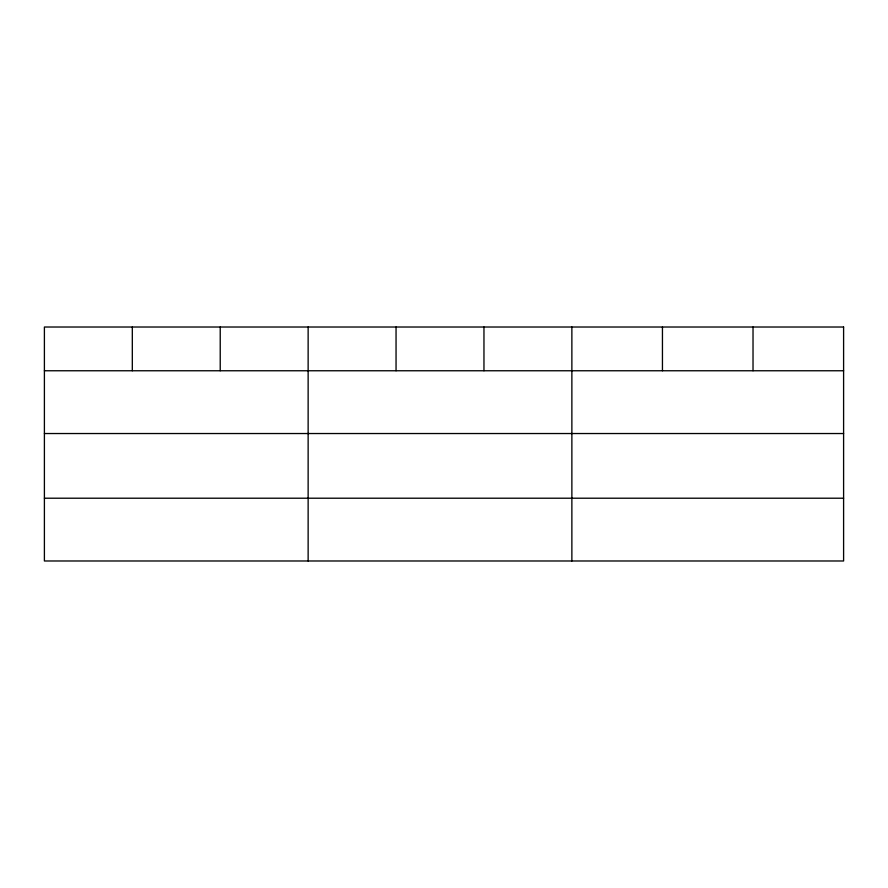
<?xml version="1.0" encoding="UTF-8"?>
<svg xmlns="http://www.w3.org/2000/svg" width="888" height="888" viewBox="0 0 888 888"><rect width="100%" height="100%" fill="white"/><g stroke="black" fill="none" stroke-linecap="round" stroke-linejoin="round"><path stroke-width="1.33" d="M44.4 370.762L843.6 370.762M44.4 433.533L843.6 433.533M44.4 498.212L843.6 498.212M753.024 327.017L753.024 370.762M662.448 327.017L662.448 370.762M571.872 327.017L571.872 560.983M483.96 327.017L483.96 370.762M396.048 327.017L396.048 370.762M308.136 327.017L308.136 560.983M220.224 327.017L220.224 370.762M132.312 327.017L132.312 370.762M843.6 327.017L44.4 327.017L44.4 560.983L843.6 560.983L843.6 327.017"/></g></svg>
